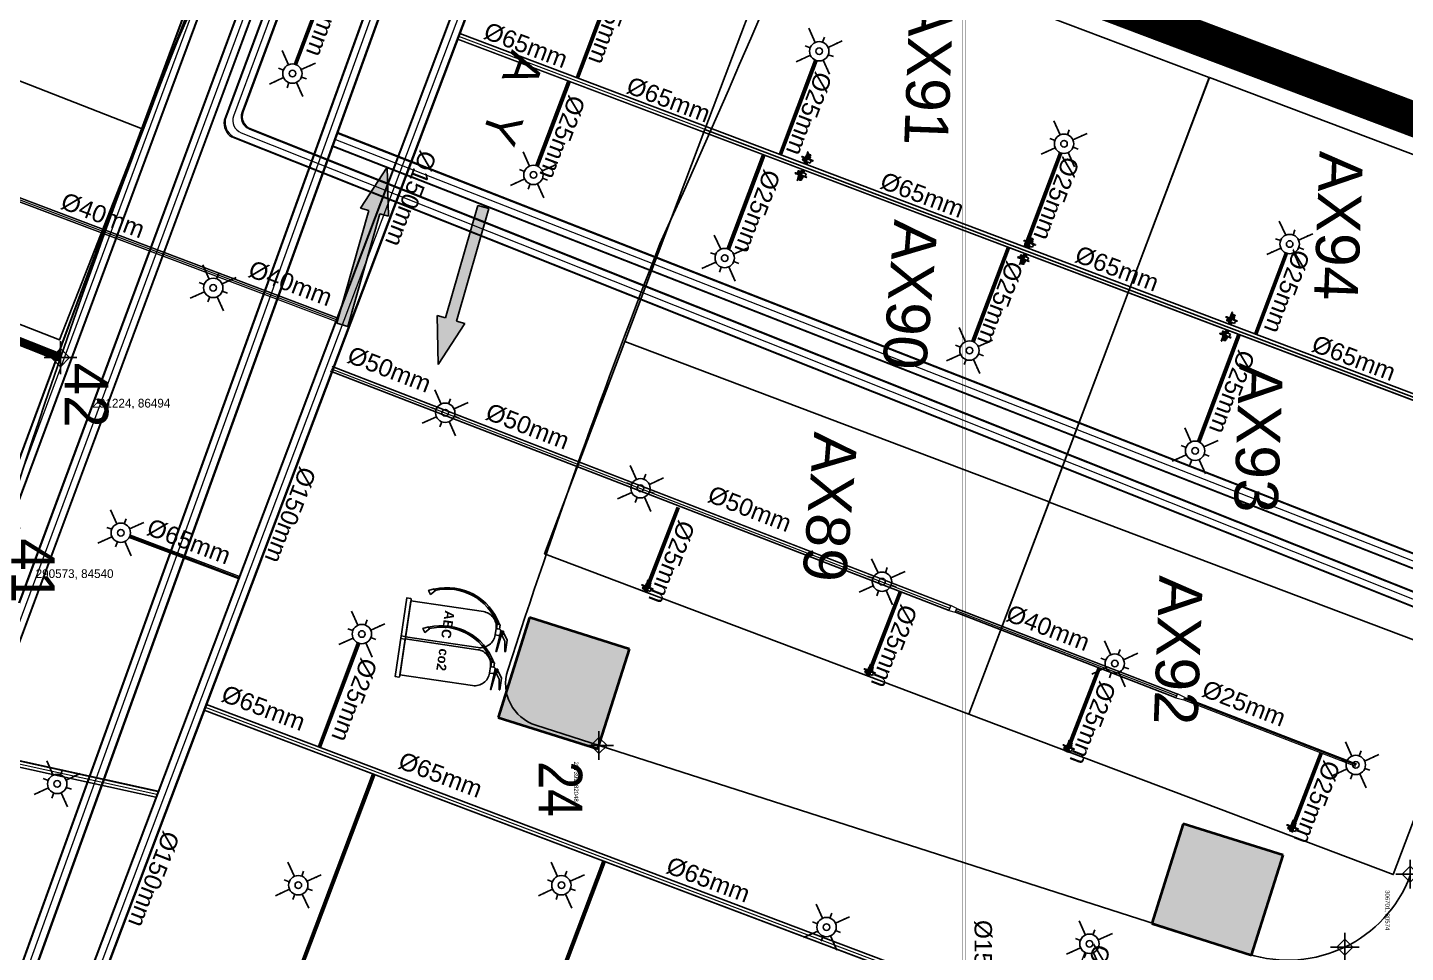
# Model space of a CAD drawing. Header units: inches. Extents: x 257070 to 799932, y -17980 to 269260.
# Drawn here: x 290847 to 306645, y 79677 to 90277 of the extents above; entities that cross this region are included whole.
import ezdxf

# ---------------------------------------------------------------- set-up
doc = ezdxf.new("R2010")
doc.units = ezdxf.units.IN
doc.header["$MEASUREMENT"] = 0
doc.linetypes.add('Basement 1floor plan$0$CENTERX2', pattern=[4, 2.5, -0.5, 0.5, -0.5])
doc.layers.add('0-AES-F-HYDRANT PIPE', color=7, linetype='Continuous', lineweight=15, true_color=0xf57247)
for name, color, linetype in [('0-AES-F-SPRINKLER', 10, 'Continuous'), ('0-aes-water curtan pipe', 200, 'Continuous'), ('0-F-AES-FIRE EXTINGUISHER', 1, 'Continuous'), ('2 wheeler barrier', 170, 'Continuous'), ('basement1_AP$0$A-_ROAD----_E-_-', 2, 'Continuous'), ('DSP_MISCELANEOUS', 252, 'Continuous'), ('DSP_PARKING', 8, 'Continuous'), ('DSP_SLAB CO-ORDINATES', 160, 'Continuous'), ('DSP_TEXT', 6, 'Continuous'), ('DSP_TREE CO-ORDINATES', 206, 'Continuous'), ('RETAIL', 40, 'Continuous')]:
    doc.layers.add(name, color=color, linetype=linetype)
for name, color, linetype, lineweight in [('0-AES-F-SPRINKLER PIPE', 10, 'Continuous', 15), ('E--CONCRETE-4', 4, 'Continuous', 40), ('E--CONCRETE-SHADE', 253, 'Continuous', 20), ('M--TILING-2', 252, 'Continuous', 18), ('TEXT', 7, 'Continuous', 0)]:
    doc.layers.add(name, color=color, linetype=linetype, lineweight=lineweight)
doc.styles.add('CG', font='GOTHICB.TTF')
doc.styles.get("Standard").update_dxf_attribs({"font": 'arial.ttf'})
doc.styles.add('TEXT style 175', font='GOTHIC.TTF')
doc.styles.add('TEXT style 200', font='ARIALN.TTF')
doc.dimstyles.new('ISO-25', dxfattribs={"dimtxt": 2.5, "dimasz": 2.5, "dimexe": 1.25, "dimexo": 0.625, "dimtad": 1, "dimtxsty": 'Standard', "dimcen": 2.5, "dimadec": 0, "dimazin": 0, "dimtfac": 1, "dimtmove": 0, "dimatfit": 3, "dimfxl": 1, "dimarcsym": 0})

# ---------------------------------------------------------------- blocks, each defined once
blk = doc.blocks.new('car park sahara')
at = {"layer": 'RETAIL', "color": 8}
blk.add_lwpolyline([(-92316, 1173794), (-89740, 1173441), (-89035, 1178593), (-91611, 1178946)], close=True, dxfattribs=at)
blk = doc.blocks.new('axa parking')
at = {"layer": 'RETAIL', "color": 8}
blk.add_lwpolyline([(-98837, 1157627), (-96237, 1157627), (-96237, 1162827), (-98837, 1162827)], close=True, dxfattribs=at)
blk = doc.blocks.new('*U157')
at = {"layer": 'DSP_SLAB CO-ORDINATES', "color": 206}
for p, q in [((0, -188), (0, 188)), ((-188, 0), (188, 0))]:
    blk.add_line(p, q, dxfattribs=at)
at = {"layer": 'DSP_SLAB CO-ORDINATES', "color": 206, "ltscale": 3.5}
blk.add_lwpolyline([(-105, 0), (0, 106), (105, 0), (0, -105), (-105, 0)], dxfattribs=at)
at = {"layer": 'DEFPOINTS', "style": 'TEXT style 175'}
blk.add_attdef('CORDINATE', (367, -572), '', height=100, dxfattribs=at)
at = {"layer": 'DSP_SLAB CO-ORDINATES', "color": 214, "style": 'TEXT style 175'}
blk.add_attdef('NO.', (86, -118), '', height=500, rotation=270, dxfattribs=at)
blk = doc.blocks.new('*U35')
at = {"layer": 'DSP_SLAB CO-ORDINATES', "color": 206}
for p, q in [((0, -188), (0, 188)), ((-188, 0), (188, 0))]:
    blk.add_line(p, q, dxfattribs=at)
at = {"layer": 'DSP_SLAB CO-ORDINATES', "color": 206, "ltscale": 3.5}
blk.add_lwpolyline([(-105, 0), (0, 106), (105, 0), (0, -105), (-105, 0)], dxfattribs=at)
at = {"layer": 'DEFPOINTS', "style": 'TEXT style 175'}
blk.add_attdef('CORDINATE', (367, -572), '', height=100, dxfattribs=at)
at = {"layer": 'DSP_SLAB CO-ORDINATES', "color": 214, "style": 'TEXT style 175'}
blk.add_attdef('NO.', (48, -58), '', height=500, rotation=270, dxfattribs=at)
blk = doc.blocks.new('basement1_AP$0$AR-DIR-A')
h = blk.add_hatch()
h.set_pattern_fill('ANSI31', color=8)
h.paths.add_polyline_path([(158, -458), (26, -458), (26, -1800), (-74, -1800), (92, -2335), (258, -1800), (158, -1800)])
at = {"layer": 'DSP_MISCELANEOUS', "color": 8}
for p, q in [((158, -458), (26, -458)), ((26, -458), (26, -1800)), ((158, -458), (158, -1800)), ((26, -1800), (-74, -1800)), ((-74, -1800), (92, -2335)), ((258, -1800), (92, -2335)), ((158, -1800), (258, -1800))]:
    blk.add_line(p, q, dxfattribs=at)
blk = doc.blocks.new('*U501')
at = {"layer": 'DSP_TREE CO-ORDINATES', "color": 162}
for p, q in [((0, -329), (0, 329)), ((-329, 0), (329, 0))]:
    blk.add_line(p, q, dxfattribs=at)
at = {"layer": 'DSP_TREE CO-ORDINATES', "color": 162, "ltscale": 3.5}
blk.add_lwpolyline([(-185, 0), (0, 185), (185, 0), (0, -184), (-185, 0)], dxfattribs=at)
at = {"layer": 'DEFPOINTS', "style": 'TEXT style 175'}
blk.add_attdef('CORDINATE', (367, -572), '', height=100, dxfattribs=at)
at = {"layer": 'DSP_TREE CO-ORDINATES', "color": 164, "style": 'TEXT style 200'}
blk.add_attdef('NO.', (310, 407), '', height=1000, dxfattribs=at)
blk = doc.blocks.new('*U487')
at = {"layer": 'DSP_TREE CO-ORDINATES', "color": 162}
for p, q in [((0, -329), (0, 329)), ((-329, 0), (329, 0))]:
    blk.add_line(p, q, dxfattribs=at)
at = {"layer": 'DSP_TREE CO-ORDINATES', "color": 162, "ltscale": 3.5}
blk.add_lwpolyline([(-185, 0), (0, 185), (185, 0), (0, -184), (-185, 0)], dxfattribs=at)
at = {"layer": 'DEFPOINTS', "style": 'TEXT style 175'}
blk.add_attdef('CORDINATE', (367, -572), '', height=100, dxfattribs=at)
at = {"layer": 'DSP_TREE CO-ORDINATES', "color": 164, "style": 'TEXT style 200'}
blk.add_attdef('NO.', (361, -1385), '', height=1000, dxfattribs=at)
blk = doc.blocks.new('*U488')
at = {"layer": 'DSP_TREE CO-ORDINATES', "color": 162}
for p, q in [((0, -329), (0, 329)), ((-329, 0), (329, 0))]:
    blk.add_line(p, q, dxfattribs=at)
at = {"layer": 'DSP_TREE CO-ORDINATES', "color": 162, "ltscale": 3.5}
blk.add_lwpolyline([(-185, 0), (0, 185), (185, 0), (0, -184), (-185, 0)], dxfattribs=at)
at = {"layer": 'DEFPOINTS', "style": 'TEXT style 175'}
blk.add_attdef('CORDINATE', (367, -572), '', height=100, dxfattribs=at)
at = {"layer": 'DSP_TREE CO-ORDINATES', "color": 164, "style": 'TEXT style 200'}
blk.add_attdef('NO.', (361, -1385), '', height=1000, dxfattribs=at)
blk = doc.blocks.new('A$C3CA070F1')
at = {"layer": '0-AES-F-SPRINKLER'}
h = blk.add_hatch(dxfattribs=at)
h.set_pattern_fill('ANSI31', color=3, scale=0.196883, angle=-34.2335, style=0)
h.set_pattern_definition([(100.766483, (49937.1607, 174049.7081), (1.474466316, 0.280375668), [])])
edge = h.paths.add_edge_path()
edge.add_line((-1, 85), (-1, 84))
edge.add_line((-1, 84), (-6, 84))
edge.add_ellipse((-7, 82), major_axis=(-1.42, -0.27), ratio=1, start_angle=257, end_angle=315)
edge.add_line((-8, 83), (-15, 72))
edge.add_ellipse((-12, 70), major_axis=(-4.25, -0.81), ratio=1, start_angle=-45, end_angle=45)
edge.add_line((-14, 66), (14, 47))
edge.add_line((14, 47), (13, 46))
edge.add_line((13, 46), (-15, 65))
edge.add_ellipse((-12, 70), major_axis=(-5.52, -1.05), ratio=1, start_angle=-45, end_angle=45, ccw=False)
edge.add_line((-16, 73), (-9, 84))
edge.add_ellipse((-7, 82), major_axis=(-2.69, -0.51), ratio=1, start_angle=257, end_angle=315, ccw=False)
edge.add_line((-6, 85), (-1, 85))
h = blk.add_hatch(dxfattribs=at)
h.set_pattern_fill('ANSI31', color=3, scale=0.196883, angle=-124.2335, style=0)
h.set_pattern_definition([(190.766483, (49937.1607, 174049.7081), (-0.280375668, 1.474466316), [])])
edge = h.paths.add_edge_path()
edge.add_line((-1, 54), (7, 48))
edge.add_line((7, 48), (8, 49))
edge.add_line((8, 49), (0, 55))
edge.add_ellipse((-2, 52), major_axis=(-0.69, 3.63), ratio=1, start_angle=315, end_angle=405)
edge.add_line((-6, 54), (-14, 41))
edge.add_ellipse((-11, 39), major_axis=(-0.69, 3.63), ratio=1, start_angle=45, end_angle=135)
edge.add_line((-13, 36), (-9, 33))
edge.add_ellipse((-10, 32), major_axis=(-0.27, 1.42), ratio=1, start_angle=225, end_angle=315, ccw=False)
edge.add_line((-9, 31), (-10, 30))
edge.add_line((-10, 30), (-8, 29))
edge.add_line((-8, 29), (-7, 30))
edge.add_ellipse((-10, 32), major_axis=(-3.3, -0.63), ratio=1, start_angle=135, end_angle=225)
edge.add_line((-8, 35), (-12, 38))
edge.add_ellipse((-11, 39), major_axis=(-1.75, -0.33), ratio=1, start_angle=-45, end_angle=45, ccw=False)
edge.add_line((-13, 40), (-4, 53))
edge.add_ellipse((-2, 52), major_axis=(-1.75, -0.33), ratio=1, start_angle=225, end_angle=315, ccw=False)
at = {"layer": '0-AES-F-SPRINKLER', "color": 3}
for p, q in [((-98, 39), (-97, 43)), ((-98, 38), (-98, 39)), ((-98, 39), (-98, 39)), ((-98, 39), (-98, 39)), ((-98, 37), (-98, 38)), ((-98, 38), (-98, 38)), ((-98, 38), (-98, 38)), ((-98, 38), (-98, 38)), ((-98, 38), (-98, 38)), ((-98, 38), (-98, 38)), ((-98, 38), (-98, 38)), ((-98, 38), (-98, 38)), ((-98, 38), (-98, 38)), ((-98, 38), (-98, 38)), ((-96, 37), (-98, 37)), ((-98, 37), (-98, 37)), ((-98, 37), (-98, 37)), ((-98, 37), (-98, 37)), ((-98, 37), (-98, 37)), ((-98, 37), (-98, 37)), ((-98, 37), (-98, 37)), ((-98, 37), (-98, 37)), ((-98, 37), (-98, 37)), ((-98, 37), (-98, 37)), ((-98, 37), (-98, 37)), ((-98, 37), (-98, 37)), ((-98, 37), (-98, 37)), ((-98, 37), (-98, 37)), ((-98, 37), (-98, 37)), ((-98, 37), (-98, 37)), ((-98, 37), (-98, 37)), ((-97, 37), (-98, 37)), ((-98, 37), (-98, 37)), ((-98, 37), (-98, 37)), ((-98, 37), (-98, 37)), ((-98, 37), (-98, 37)), ((-98, 37), (-98, 37)), ((-98, 37), (-98, 37)), ((-98, 37), (-98, 37)), ((-98, 37), (-98, 37)), ((-98, 37), (-98, 37)), ((-98, 37), (-98, 37)), ((-98, 37), (-98, 37)), ((-98, 37), (-98, 37)), ((-98, 37), (-98, 37)), ((-97, 45), (-79, 71)), ((-96, 40), (-97, 40)), ((-97, 40), (-97, 40)), ((-97, 40), (-97, 40)), ((-97, 40), (-97, 39)), ((-97, 39), (-97, 39)), ((-97, 39), (-97, 39)), ((-97, 39), (-97, 39)), ((-97, 39), (-97, 39)), ((-97, 39), (-97, 39)), ((-97, 39), (-97, 39)), ((-97, 39), (-97, 39)), ((-97, 39), (-97, 38)), ((-97, 38), (-97, 38)), ((-97, 38), (-97, 38)), ((-97, 38), (-97, 38)), ((-97, 38), (-97, 38)), ((-97, 38), (-97, 38)), ((-97, 38), (-97, 38)), ((-97, 38), (-97, 38)), ((-97, 38), (-97, 38)), ((-97, 38), (-97, 38)), ((-97, 38), (-97, 38)), ((-97, 38), (-97, 37)), ((-97, 37), (-97, 37)), ((-97, 37), (-97, 37)), ((-97, 37), (-97, 37)), ((-95, 46), (-96, 42)), ((-96, 42), (-96, 42)), ((-96, 42), (-96, 41)), ((-96, 41), (-96, 41)), ((-96, 41), (-96, 41)), ((-96, 41), (-96, 41)), ((-96, 41), (-96, 41)), ((-96, 41), (-96, 41)), ((-96, 41), (-96, 41)), ((-96, 41), (-96, 41)), ((-96, 41), (-96, 41)), ((-96, 41), (-96, 40)), ((-96, 40), (-96, 40)), ((-96, 40), (-96, 40)), ((-96, 40), (-96, 40)), ((-96, 40), (-96, 40)), ((-95, 37), (-96, 37)), ((-96, 37), (-96, 37)), ((-96, 37), (-96, 37)), ((-96, 37), (-96, 37)), ((-96, 37), (-96, 37)), ((-94, 38), (-95, 38)), ((-95, 38), (-95, 38)), ((-95, 38), (-95, 38)), ((-95, 38), (-95, 38)), ((-95, 38), (-95, 38)), ((-95, 38), (-95, 38)), ((-95, 38), (-95, 38)), ((-95, 38), (-95, 38)), ((-95, 38), (-95, 38)), ((-95, 38), (-95, 37)), ((-95, 37), (-95, 37)), ((-95, 37), (-95, 37)), ((-95, 37), (-95, 37)), ((-95, 37), (-95, 37)), ((-95, 37), (-95, 37)), ((-95, 37), (-95, 37)), ((-95, 37), (-95, 37)), ((-95, 37), (-95, 37)), ((-95, 37), (-95, 37)), ((-95, 37), (-95, 37)), ((-95, 37), (-95, 37)), ((-95, 37), (-95, 37)), ((-95, 37), (-95, 37)), ((-95, 37), (-95, 37)), ((-95, 37), (-95, 37)), ((-95, 37), (-95, 37)), ((-94, 88), (-93, 90)), ((-72, 73), (-94, 88)), ((-94, 43), (-94, 48)), ((-93, 43), (-94, 43)), ((-94, 43), (-94, 43)), ((-94, 43), (-94, 43)), ((-94, 43), (-94, 43)), ((-94, 43), (-94, 43)), ((-94, 43), (-94, 41)), ((-94, 43), (-94, 43)), ((-94, 43), (-94, 43)), ((-94, 43), (-94, 43)), ((-94, 43), (-94, 43)), ((-94, 43), (-94, 43)), ((-94, 43), (-94, 43)), ((-94, 43), (-94, 43)), ((-94, 43), (-94, 43)), ((-94, 43), (-94, 43)), ((-94, 43), (-94, 43)), ((-94, 43), (-94, 43)), ((-94, 41), (-94, 41)), ((-94, 41), (-94, 41)), ((-94, 41), (-94, 41)), ((-94, 41), (-94, 41)), ((-94, 41), (-94, 41)), ((-94, 41), (-94, 41)), ((-94, 41), (-94, 41)), ((-94, 41), (-94, 40)), ((-94, 40), (-94, 40)), ((-94, 40), (-94, 40)), ((-94, 40), (-94, 40)), ((-94, 40), (-94, 40)), ((-94, 40), (-94, 40)), ((-94, 40), (-94, 40)), ((-94, 40), (-94, 40)), ((-94, 40), (-94, 39)), ((-94, 39), (-94, 39)), ((-94, 39), (-94, 39)), ((-94, 39), (-94, 39)), ((-94, 39), (-94, 39)), ((-94, 39), (-94, 39)), ((-94, 39), (-94, 39)), ((-94, 39), (-94, 39)), ((-94, 39), (-94, 38)), ((-93, 90), (-59, 67)), ((-93, 47), (-93, 49)), ((-91, 47), (-93, 43)), ((-93, 46), (-93, 47)), ((-92, 46), (-93, 46)), ((-93, 46), (-93, 46)), ((-93, 46), (-93, 46)), ((-93, 46), (-93, 46)), ((-93, 46), (-93, 46)), ((-93, 46), (-93, 46)), ((-93, 46), (-93, 46)), ((-93, 46), (-93, 46)), ((-93, 46), (-93, 46)), ((-93, 46), (-93, 46)), ((-93, 46), (-93, 46)), ((-93, 46), (-93, 46)), ((-93, 46), (-93, 46)), ((-93, 46), (-93, 46)), ((-93, 46), (-93, 46)), ((-93, 46), (-93, 46)), ((-93, 46), (-93, 46)), ((-93, 46), (-93, 46)), ((-93, 46), (-93, 46)), ((-93, 46), (-93, 46)), ((-91, 42), (-93, 43)), ((-93, 43), (-93, 43)), ((-93, 43), (-93, 43)), ((-93, 43), (-93, 43)), ((-93, 43), (-93, 43)), ((-93, 43), (-93, 43)), ((-93, 43), (-93, 43)), ((-93, 43), (-93, 43)), ((-93, 43), (-93, 43)), ((-93, 43), (-93, 43)), ((-93, 43), (-93, 43)), ((-93, 43), (-93, 43)), ((-93, 43), (-93, 43)), ((-93, 43), (-93, 43)), ((-93, 43), (-93, 43)), ((-93, 43), (-93, 43)), ((-93, 43), (-93, 43)), ((-93, 43), (-93, 43)), ((-93, 43), (-93, 43)), ((-93, 43), (-93, 43)), ((-93, 43), (-93, 43)), ((-93, 43), (-93, 43)), ((-93, 43), (-93, 43)), ((-85, 66), (-92, 55)), ((-90, 50), (-92, 46)), ((-92, 46), (-92, 46)), ((-92, 46), (-92, 46)), ((-92, 46), (-92, 46)), ((-92, 46), (-92, 46)), ((-92, 46), (-92, 46)), ((-90, 47), (-91, 47)), ((-90, 43), (-91, 42)), ((-91, 42), (-91, 42)), ((-91, 42), (-91, 42)), ((-91, 42), (-91, 42)), ((-91, 42), (-91, 42)), ((-91, 42), (-91, 42)), ((-91, 42), (-91, 42)), ((-91, 42), (-91, 42)), ((-91, 42), (-91, 42)), ((-91, 42), (-91, 42)), ((-91, 42), (-91, 42)), ((-91, 42), (-91, 42)), ((-91, 42), (-91, 42)), ((-91, 42), (-91, 42)), ((-91, 42), (-91, 42)), ((-91, 42), (-91, 42)), ((-88, 57), (-90, 49)), ((-89, 54), (-90, 51)), ((-90, 50), (-90, 50)), ((-88, 47), (-90, 43)), ((-90, 47), (-88, 47)), ((-90, 43), (-90, 43)), ((-90, 43), (-90, 43)), ((-90, 43), (-90, 43)), ((-89, 55), (-89, 55)), ((-88, 46), (-88, 47)), ((-87, 59), (-87, 59)), ((-87, 59), (-87, 59)), ((-86, 57), (-87, 49)), ((-87, 49), (-83, 28)), ((-85, 58), (-85, 58)), ((-77, 43), (-85, 49)), ((-83, 28), (-60, 9)), ((-77, 70), (-82, 63)), ((-80, 66), (-82, 67)), ((-45, 31), (-81, -23)), ((-78, 63), (-80, 65)), ((-79, 71), (-77, 70)), ((-71, 26), (-79, 31)), ((-57, 13), (-79, 28)), ((-70, 64), (-78, 63)), ((-78, -29), (-40, 27)), ((-69, 55), (-75, 59)), ((-66, 54), (-74, 42)), ((-74, 42), (-71, 26)), ((-73, 44), (-71, 43)), ((-69, 47), (-72, 43)), ((-71, 43), (-70, 43)), ((-71, 26), (-55, 15)), ((-70, 43), (-66, 49)), ((-66, 50), (-68, 52)), ((-61, 65), (-67, 69)), ((-62, 66), (-67, 65)), ((-50, 57), (-66, 54)), ((-66, 49), (-66, 50)), ((-47, 28), (-63, 40)), ((-59, 67), (-61, 65)), ((-57, 67), (-60, 66)), ((-60, 44), (-42, 32)), ((-50, 57), (-58, 62)), ((-19, 46), (-57, 67)), ((-17, 37), (-55, 63)), ((-29, 42), (-50, 57)), ((-13, 9), (-45, 31)), ((-36, 42), (-44, 30)), ((-43, 33), (-35, 46)), ((-39, -30), (-13, 9)), ((-37, 25), (-28, 38)), ((-35, 41), (-36, 42)), ((-32, 32), (-35, 39)), ((-30, 52), (-16, 73)), ((-29, 20), (-17, 37)), ((-28, 38), (-26, 40)), ((-21, 32), (-28, 37)), ((-23, 16), (-12, 33)), ((-1, 26), (-23, -9)), ((-22, 15), (-12, 31)), ((-9, 32), (-21, 14)), ((2, 24), (-20, -11)), ((-20, -8), (-1, 22)), ((-17, 37), (-19, 46)), ((-19, 13), (-10, 29)), ((-7, 30), (-18, 12)), ((-17, 37), (-17, 37)), ((4, 22), (-17, -13)), ((-17, -10), (1, 20)), ((-16, 73), (-9, 84)), ((-16, 11), (-7, 27)), ((-8, 83), (-15, 72)), ((13, 46), (-15, 65)), ((-4, 28), (-15, 10)), ((-1, 84), (-14, 66)), ((-14, 66), (14, 47)), ((-6, 54), (-14, 41)), ((-12, 33), (-14, 33)), ((-14, -15), (7, 20)), ((-14, -12), (4, 18)), ((-13, 40), (-4, 53)), ((-13, 36), (-9, 33)), ((-13, 9), (-4, 24)), ((-2, 34), (-12, 41)), ((-8, 35), (-12, 38)), ((-12, 31), (-12, 33)), ((-9, 32), (-12, 31)), ((7, 16), (-11, -13)), ((-10, 29), (-9, 32)), ((-9, 31), (-10, 30)), ((-7, 30), (-10, 29)), ((-10, 30), (-8, 29)), ((9, 17), (-10, -14)), ((-9, -13), (9, 13)), ((-8, 29), (-7, 30)), ((8, 49), (-7, 27)), ((-7, 27), (-7, 30)), ((-4, 28), (-7, 27)), ((-6, 85), (-1, 85)), ((-1, 84), (-6, 84)), ((5, 44), (-5, 51)), ((-4, 24), (-4, 28)), ((-1, 26), (-4, 24)), ((-1, 85), (-1, 84)), ((-1, 54), (7, 48)), ((13, 46), (-1, 25)), ((-1, 22), (-1, 26)), ((2, 24), (-1, 22)), ((8, 49), (0, 55)), ((1, 20), (2, 24)), ((4, 22), (1, 20)), ((4, 18), (4, 22)), ((7, 20), (4, 18)), ((7, 48), (8, 49)), ((7, 16), (7, 20)), ((9, 17), (7, 16)), ((9, 15), (9, 17)), ((14, 47), (13, 46)), ((-82, -25), (-80, -30)), ((-80, -30), (-78, -29)), ((-66, -11), (-39, -30)), ((-23, -7), (-23, -9)), ((-23, -9), (-20, -8)), ((-20, -8), (-20, -11)), ((-20, -11), (-17, -10)), ((-17, -10), (-17, -13)), ((-17, -13), (-14, -12)), ((-14, -12), (-14, -15)), ((-14, -15), (-11, -13)), ((-11, -13), (-11, -14)), ((-11, -14), (-11, -14))]:
    blk.add_line(p, q, dxfattribs=at)
for centre, major_axis, start_param, end_param in [((-95, 43), (-0.41, 2.13), 0.784914, 1.034983), ((-95, 43), (-2.74, -0.52), -0.560204, -0.324923), ((-93, 46), (-0.51, 2.68), 0.787914, 1.247507), ((-93, 48), (-1.75, -0.33), -0.775969, -0.160442), ((-91, 54), (-0.29, 1.52), 0.785398, 2.356194), ((-92, 49), (-0.33, 1.74), 0.791774, 1.412986), ((-89, 55), (-0.103, 0.54), 0.916881, 1.969618), ((-93, 51), (-3.09, -0.59), 2.526084, 2.789089), ((-95, 50), (-5.72, -1.09), 2.374727, 2.798549), ((-91, 55), (-0.33, 1.74), 4.197625, 4.773282), ((-84, 57), (-3.79, -0.72), -0.784768, -0.363877), ((-93, 50), (-5.72, -1.09), 2.377207, 2.798549), ((-80, 54), (-1.57, 8.26), 0.010205, 0.785398), ((-84, 56), (-0.35, 1.85), 0.785501, 1.132999), ((-83, 65), (-1.52, -0.29), 3.926991, 5.497787), ((-80, 54), (-5.9, -1.12), 4.155645, 5.497787), ((-80, 54), (-8.26, -1.57), 4.155621, 4.722594), ((-75, 68), (-8.26, -1.57), 1.014052, 3.151797), ((-75, 63), (-2.79, -0.53), -0.113999, 0.093951), ((-75, 68), (-1.12, 5.9), 2.584882, 5.497787), ((-75, 46), (-0.53, 2.79), 2.356194, 3.926991), ((-75, 68), (-1.57, 8.26), 4.722594, 5.497787), ((-70, 53), (-2.79, -0.53), 2.356194, 3.926991), ((-65, 44), (-3.72, -0.71), -0.403281, 1.321745), ((-65, 44), (-0.71, 3.72), 4.96144, 6.686466), ((-65, 37), (-0.56, 2.96), 5.497794, 6.034125), ((-59, 47), (-2.96, -0.56), 0.24906, 0.785391), ((-60, 60), (-2.83, -0.54), 3.926991, 4.712389), ((-33, 40), (-0.45, 2.36), 0.803442, 1.867502), ((-30, 39), (-2.79, -0.53), 2.356194, 3.926991), ((-24, 39), (-0.53, 2.79), 5.497787, 7.068583), ((-12, 70), (-5.52, -1.05), -0.785398, 0.785398), ((-15, 35), (-0.54, 2.83), 0.785398, 3.403392), ((-12, 70), (-4.25, -0.81), -0.785398, 0.785398), ((-11, 39), (-0.69, 3.63), 0.785398, 2.356194), ((-11, 39), (-1.75, -0.33), -0.785398, 0.785398), ((-7, 82), (-2.69, -0.51), 4.485496, 5.497787), ((-10, 32), (-0.27, 1.42), 3.926991, 5.497787), ((-7, 82), (-1.42, -0.27), 4.485496, 5.497787), ((-10, 32), (-3.3, -0.63), 2.356194, 3.926991), ((-2, 52), (-0.69, 3.63), 5.497787, 7.068583), ((-2, 52), (-1.75, -0.33), 3.926991, 5.497787), ((6, 14), (-0.54, 2.83), 3.926991, 4.712389), ((-79, -24), (-0.51, 2.69), 0.785398, 1.797689), ((-11, -11), (-2.83, -0.54), 1.570796, 2.356194)]:
    blk.add_ellipse(centre, major_axis=major_axis, ratio=1, start_param=start_param, end_param=end_param, dxfattribs=at)
at = {"layer": '0-AES-F-SPRINKLER', "color": 3, "extrusion": (0, 0, -1)}
for centre, major_axis, start_param, end_param in [((-86, 47), (-0.53, 2.79), -0.113999, 0.785398), ((-77, 34), (-0.54, 2.83), 3.926991, 4.712389)]:
    blk.add_ellipse(centre, major_axis=major_axis, ratio=1, start_param=start_param, end_param=end_param, dxfattribs=at)
blk = doc.blocks.new('A$C38B57D14')
at = {"color": 1}
for points in [[(311, 851), (370, 851), (370, 882, 0.414214), (356, 896), (325, 896, 0.414214), (311, 882)], [(311, 851), (370, 851, -0.414214), (507, 714), (507, 42), (174, 42), (174, 714, -0.414214)], [(161, 42), (521, 42, -0.414214), (529, 34), (529, 0), (153, 0), (153, 34, -0.414214)]]:
    blk.add_lwpolyline(points, format="xyb", close=True, dxfattribs=at)
for points in [[(331, 896), (325, 904), (325, 916), (402, 968), (508, 968), (508, 962), (412, 947), (356, 908), (345, 896), (331, 896)], [(356, 908), (519, 886), (518, 881), (345, 896)]]:
    blk.add_lwpolyline(points, dxfattribs=at)
for points in [[(325, 896), (356, 896), (356, 921), (325, 921)], [(311, 882), (270, 882), (270, 856), (311, 856)], [(35, 235), (51, 247), (89, 211), (55, 187)]]:
    blk.add_lwpolyline(points, close=True, dxfattribs=at)
blk.add_lwpolyline([(270, 858, 0.380099), (48, 245), (37, 237, -0.385151), (270, 877)], format="xyb", dxfattribs=at)
blk.add_circle((341, 908), 7.79, dxfattribs=at)
at = {"color": 7, "style": 'CG'}
blk.add_text('ABC', height=88.5, dxfattribs=at).set_placement((211, 364))
blk = doc.blocks.new('A$C1C2B0A82')
at = {"color": 1}
for points in [[(389, 1064), (463, 1064), (463, 1103, 0.414214), (446, 1120), (407, 1120, 0.414214), (389, 1103)], [(389, 1064), (463, 1064, -0.414214), (634, 893), (634, 52), (218, 52), (218, 893, -0.414214)], [(201, 52), (651, 52, -0.414214), (661, 42), (661, 0), (191, 0), (191, 42, -0.414214)]]:
    blk.add_lwpolyline(points, format="xyb", close=True, dxfattribs=at)
for points in [[(414, 1120), (407, 1130), (407, 1145), (503, 1209), (635, 1209), (636, 1202), (516, 1184), (446, 1135), (431, 1120), (414, 1120)], [(446, 1135), (649, 1108), (648, 1102), (431, 1120)]]:
    blk.add_lwpolyline(points, dxfattribs=at)
for points in [[(407, 1120), (446, 1120), (446, 1151), (407, 1151)], [(389, 1103), (338, 1103), (338, 1070), (389, 1070)], [(44, 294), (64, 308), (111, 264), (69, 234)]]:
    blk.add_lwpolyline(points, close=True, dxfattribs=at)
blk.add_lwpolyline([(338, 1073, 0.380099), (61, 306), (47, 296, -0.385151), (338, 1096)], format="xyb", dxfattribs=at)
blk.add_circle((426, 1135), 9.74, dxfattribs=at)
at = {"color": 7, "style": 'CG'}
blk.add_text('co2', height=110.6, dxfattribs=at).set_placement((264, 455))
blk = doc.blocks.new('*U761')
at = {"layer": '0-AES-F-SPRINKLER PIPE', "color": 200, "lineweight": 30, "const_width": 2.67}
for points in [[(-1770300, 105094), (-1770300, -19030)], [(-1770220, 105094), (-1770220, -19030)]]:
    blk.add_lwpolyline(points, dxfattribs=at)
at = {"layer": '0-AES-F-SPRINKLER PIPE', "color": 252, "lineweight": 30, "const_width": 2.67}
blk.add_lwpolyline([(-1770260, 105094), (-1770260, -19030)], dxfattribs=at)
blk = doc.blocks.new('*U603')
at = {"layer": '0-AES-F-SPRINKLER'}
for p, q in [((171672, 56809), (171672, 56871)), ((171562, 56699), (171500, 56699)), ((171672, 56588), (171672, 56526)), ((171783, 56699), (171845, 56699))]:
    blk.add_line(p, q, dxfattribs=at)
for radius in [111, 37.8]:
    blk.add_circle((171672, 56699), radius, dxfattribs=at)
at = {"layer": '0-AES-F-SPRINKLER PIPE'}
for points, override in [([(171468, 56903), (171594, 56777)], {"dimasz": 70, "dimtad": 0, "dimfxl": 13, "dimarcsym": 1}), ([(171877, 56903), (171751, 56777)], {"dimasz": 70, "dimtad": 0, "dimfxl": 13, "dimarcsym": 1}), ([(171468, 56494), (171594, 56620)], {"dimasz": 70, "dimtad": 0, "dimfxl": 13, "dimarcsym": 1}), ([(171877, 56494), (171751, 56620)], {"dimasz": 70, "dimgap": 0.625, "dimtad": 0, "dimfxl": 13, "dimarcsym": 1})]:
    blk.add_leader(points, dimstyle='ISO-25', override=override, dxfattribs=at)

msp = doc.modelspace()

# ---------------------------------------------------------------- hatches: boundary and pattern name
at = {"layer": 'E--CONCRETE-SHADE', "ltscale": 3.5}
h = msp.add_hatch(color=8, dxfattribs=at)
h.dxf.hatch_style = 1
h.paths.add_polyline_path([(297747, 83152.8), (296602.5, 83513.5), (296241.8, 82369), (297386.4, 82008.3)])
h = msp.add_hatch(color=8, dxfattribs=at)
h.dxf.hatch_style = 1
h.paths.add_polyline_path([(305242.6, 80790.7), (304098.1, 81151.4), (303737.5, 80006.9), (304882, 79646.2)])

# ---------------------------------------------------------------- linework, layer by layer
at = {"layer": '0-AES-F-HYDRANT PIPE', "ltscale": 1000, "elevation": 0}
for points in [[(298555.3, 199244.9), (306286.9, 191516.7), (303665.6, 186665), (303011.8, 184654.3), (302354.2, 181788.6), (300911.8, 172160.2), (299809.1, 165298.3), (300846.6, 157326.1), (304586, 129961.1), (302207.6, 112262.3), (301265.2, 108100.9), (289058.1, 74315.1), (287799.1, 71124.9), (293802.5, 51995.4), (294242.1, 50433.9), (302061.8, 35081.1), (313355.9, 25400), (316468.5, 29112.6)], [(298560, 199254.3), (306299.3, 191518.5), (303674.8, 186661.1), (303021.5, 184651.6), (302364.1, 181786.7), (300921.7, 172158.6), (299819.3, 165298.1), (300856.5, 157327.4), (304596.1, 129961.1), (302217.5, 112260.5), (301274.8, 108098.1), (289067.5, 74311.6), (287809.7, 71124.6), (293812.1, 51998.3), (294251.5, 50437.6), (302069.9, 35087.4), (313354.7, 25414.2), (316460.8, 29119.1)], [(298513.6, 199173.1), (306187.8, 191502.2), (303591.5, 186696.8), (302934.4, 184675.7), (302275.3, 181803.5), (300832.5, 172172.5), (299728, 165299.5), (300767, 157315.5), (304505, 129961), (302128.5, 112276.5), (301188, 108123.5), (288983, 74343.5), (287714, 71128), (293725.5, 51972.5), (294167, 50404.5), (301997.5, 35030.5), (313365.2, 25286.2), (316530, 29061.1)], [(294384.1, 89070.6), (316707.2, 80347), (330231.7, 83879.5), (345455.4, 89336.5), (346139.8, 87248.9), (345573.3, 87005.5)], [(294387.5, 89080), (316707.8, 80357.5), (330228.8, 83889), (345461.7, 89349.3), (346152.1, 87243.3), (345577.2, 86996.3)], [(294329.5, 88919.6), (316697.3, 80178.5), (330279.2, 83726), (345354.3, 89129.7), (345941.5, 87338.4), (345509.9, 87153)], [(294332.9, 88929), (316697.9, 80189), (330276.3, 83735.5), (345360.6, 89142.5), (345953.8, 87332.8), (345513.9, 87143.8)], [(294358.5, 88999.8), (316702.6, 80268), (330254, 83807.5), (345408, 89239.5), (346046.8, 87290.8), (345543.6, 87074.7)]]:
    msp.add_lwpolyline(points, dxfattribs=at)
for points in [[(298474.8, 199091.3), (306082.6, 191486.8), (303512.8, 186730.5), (302852.1, 184698.5), (302191.5, 181819.4), (300748.2, 172185.6), (299641.8, 165300.8), (300682.5, 157304.2), (304419, 129960.9), (302044.5, 112291.6), (301106, 108147.5), (288903.2, 74373.6), (287630.1, 71147.7, 0.1716515), (287628.9, 71114.4), (293643.8, 51948.2), (294087.2, 50373.3), (301929.2, 34976.8), (313375.2, 25165.4), (316595.3, 29006.3)], [(298479.3, 199101), (306095, 191488.6), (303522, 186726.5), (302861.8, 184695.8), (302201.3, 181817.5), (300758.2, 172184), (299652, 165300.6), (300692.4, 157305.6), (304429.1, 129960.9), (302054.4, 112289.8), (301115.7, 108144.7), (288912.6, 74370.1), (287639.4, 71144, 0.1716515), (287638.5, 71117.4), (293653.4, 51951), (294096.6, 50377), (301937.2, 34983.1), (313374, 25179.6), (316587.7, 29012.7)]]:
    msp.add_lwpolyline(points, format="xyb", dxfattribs=at)
at = {"layer": '0-AES-F-SPRINKLER PIPE', "ltscale": 1000}
for p, q in [((294316.9, 86338.9, 0), (301411.4, 83596.3, 0)), ((294318.7, 86343.6, 0), (301413.2, 83600.9, 0)), ((294327.5, 86367, 0), (301422.3, 83624.2, 0)), ((294336.4, 86390.4, 0), (301431.3, 83647.6, 0)), ((294338.1, 86395, 0), (301433.1, 83652.2, 0)), ((301483.3, 83574.9, 0), (304014.2, 82596.5, 0)), ((301484.7, 83578.7, 0), (304015.6, 82600.2, 0)), ((301491.9, 83597.3, 0), (304022.8, 82618.9, 0)), ((301499.2, 83616, 0), (304030, 82637.6, 0)), ((301500.6, 83619.7, 0), (304031.5, 82641.3, 0)), ((304104.4, 82570.8, 0), (306071.9, 81810.1, 0)), ((304105.4, 82573.6, 0), (306072.6, 81813.1, 0)), ((304110, 82585.2, 0), (306076.4, 81825, 0)), ((304114.5, 82596.9, 0), (306081.6, 81836.4, 0)), ((304115.5, 82599.7, 0), (306083.1, 81839.1, 0))]:
    msp.add_line(p, q, dxfattribs=at)
at = {"layer": '0-AES-F-SPRINKLER PIPE', "ltscale": 1000, "elevation": 0}
for points in [[(289126.3, 192085.8), (288892.4, 189012.2), (299939.2, 183952.1), (296721.1, 166590), (300367.4, 141377.4), (302186.3, 130501.8), (300655.7, 116050.1), (295462.4, 98048.7), (289389.9, 81684.3), (287942.3, 76540.8), (287213.4, 74309), (286528.6, 71911.2), (293470.3, 49877.4), (301142.3, 34501.9), (313279.8, 24504.4)], [(289136.3, 192085), (288902.9, 189018.4), (299950.5, 183957.9), (296731.2, 166589.8), (300377.3, 141379), (302196.4, 130502.1), (300665.5, 116048.2), (295471.9, 98045.6), (289399.4, 81681.2), (287951.9, 76537.9), (287222.9, 74306.1), (286539, 71911.3), (293479.6, 49881.2), (301150.3, 34508.3), (313286.2, 24512.2)], [(289211, 192079.3), (288981.7, 189064.8), (300034.9, 184001.7), (296807.2, 166588.3), (300451.4, 141390.5), (302272.1, 130504.4), (300739.4, 116033.7), (295543.2, 98022.1), (289470.8, 81658), (288023.6, 76516.1), (287294.6, 74284.1), (286617.3, 71912.4), (293549.3, 49909.4), (301210.2, 34556), (313333.5, 24570.3)], [(289285.8, 192073.6), (289060.4, 189111.2), (300119.3, 184045.6), (296883.2, 166586.8), (300525.5, 141402.1), (302347.8, 130506.7), (300813.3, 116019.3), (295614.5, 97998.6), (289542.1, 81634.7), (288095.4, 76494.2), (287366.4, 74262.2), (286695.6, 71913.4), (293619.1, 49937.5), (301270.2, 34603.8), (313380.9, 24628.5)], [(289295.8, 192072.9), (289070.9, 189117.4), (300130.5, 184051.4), (296893.4, 166586.6), (300535.4, 141403.6), (302357.8, 130507), (300823.1, 116017.3), (295624, 97995.5), (289551.6, 81631.6), (288105, 76491.3), (287375.9, 74259.2), (286706.1, 71913.6), (293628.4, 49941.3), (301278.2, 34610.2), (313387.2, 24636.3)], [(300709.4, 184096.5), (297461.8, 166575.3), (301089.7, 141490.1), (302923.8, 130524), (301375.8, 115909.2), (296157.2, 97819.9), (290085.5, 81457.8), (288873.8, 77152.4)], [(300718.8, 184092.3), (297471.9, 166575.1), (301099.6, 141491.6), (302933.8, 130524.3), (301385.7, 115907.3), (296166.7, 97816.8), (290095, 81454.7), (288879.3, 77135)], [(300529.4, 184003), (297299.7, 166578.5), (300931.6, 141465.4), (302762.3, 130519.1), (301218.2, 115940.1), (296005.1, 97870), (289933.2, 81507.4), (288706.5, 77151)], [(300538.7, 183998.7), (297309.8, 166578.3), (300941.5, 141466.9), (302772.4, 130519.4), (301228, 115938.1), (296014.7, 97866.9), (289942.7, 81504.3), (288711.9, 77133.6)], [(300623.1, 184042.6), (297385.8, 166576.8), (301015.6, 141478.5), (302848.1, 130521.7), (301301.9, 115923.7), (296085.9, 97843.4), (290014.1, 81481), (288795.5, 77151.2)], [(297605.1, 90951.1), (297135.7, 89708.2)], [(297607.8, 90949.6), (297138.5, 89707.1)], [(297619.3, 90944.6), (297150.2, 89702.7)], [(297631.2, 90940.8), (297161.9, 89698.3)], [(297634.1, 90940.1), (297164.7, 89697.3)], [(310959.9, 84486.3), (295806.1, 90210.4)], [(310932.6, 84414.2), (295778.9, 90138.4)], [(310934.8, 84419.8), (295781, 90144)], [(310946.3, 84450.2), (295792.5, 90174.4)], [(310957.7, 84480.6), (295804, 90204.8)], [(299871.2, 89907.2), (299463.9, 88828.8)], [(299873.9, 89905.8), (299466.7, 88827.7)], [(299885.3, 89900.7), (299478.4, 88823.3)], [(299897.3, 89896.9), (299490, 88818.9)], [(299900.2, 89896.2), (299492.9, 88817.8)], [(297037.6, 89663), (296672.1, 88695.6)], [(297040.4, 89661.9), (296675.1, 88694.9)], [(297052.1, 89657.5), (296687, 88691.1)], [(297063.8, 89653.1), (296698.5, 88686)], [(297066.6, 89652), (296701.1, 88684.6)], [(299271.2, 88819.2), (298864.6, 87742.8)], [(299274, 88818.2), (298867.5, 87742.1)], [(299285.7, 88813.7), (298879.5, 87738.3)], [(299297.4, 88809.3), (298890.9, 87733.2)], [(299300.2, 88808.3), (298893.6, 87731.8)], [(302677.7, 88847.1), (302270.3, 87768.7)], [(302680.3, 88845.6), (302273.1, 87767.6)], [(302691.8, 88840.6), (302284.8, 87763.2)], [(302703.7, 88836.8), (302296.5, 87758.8)], [(302706.7, 88836.1), (302299.3, 87757.7)], [(289924.1, 88639.1), (294393.1, 86950.9)], [(289925.5, 88642.8), (294394.5, 86954.7)], [(289908.5, 88597.9), (294377.6, 86909.8)], [(289909.9, 88601.7), (294379, 86913.5)], [(289917, 88620.4), (294386, 86932.2)], [(302077.7, 87759.1), (301671, 86682.7)], [(302080.5, 87758.1), (301674, 86682)], [(302092.2, 87753.6), (301685.9, 86678.2)], [(302103.8, 87749.2), (301697.4, 86673.1)], [(302106.7, 87748.2), (301700, 86671.7)], [(305264.8, 87698.1), (304914.2, 86769.9)], [(305267.5, 87696.6), (304917, 86768.9)], [(305278.9, 87691.6), (304928.7, 86764.5)], [(305290.9, 87687.8), (304940.4, 86760)], [(305293.8, 87687.1), (304943.2, 86759)], [(304721.6, 86760.4), (304258.2, 85533.6)], [(304724.4, 86759.3), (304261.1, 85532.9)], [(304736.1, 86754.9), (304273.1, 85529.2)], [(304747.8, 86750.5), (304284.5, 85524.1)], [(304750.6, 86749.4), (304287.2, 85522.7)], [(297921.3, 83821.9), (298293.4, 84784.4)], [(297924.1, 83820.8), (298296.2, 84783.4)], [(297935.8, 83816.3), (298307.9, 84778.9)], [(297947.4, 83811.8), (298319.5, 84774.3)], [(297950.2, 83810.7), (298322.3, 84773.3)], [(292013.5, 84433.2), (293263.7, 83961)], [(292014.9, 84435.9), (293264.7, 83963.8)], [(292020, 84447.3), (293269.2, 83975.5)], [(292023.8, 84459.3), (293273.6, 83987.2)], [(292024.5, 84462.2), (293274.6, 83990)], [(300471.4, 82858.6), (300843.5, 83821.2)], [(300474.2, 82857.5), (300846.3, 83820.1)], [(300485.8, 82853), (300858, 83815.6)], [(300497.5, 82848.5), (300869.6, 83811.1)], [(300500.3, 82847.4), (300872.4, 83810)], [(294627, 83228.1), (294177.3, 82037.5)], [(294629.7, 83226.7), (294180.1, 82036.5)], [(294641.1, 83221.6), (294191.8, 82032.1)], [(294653.1, 83217.8), (294203.5, 82027.6)], [(294656, 83217.1), (294206.3, 82026.6)], [(285221.1, 83014.7), (292317.2, 81455.4)], [(285222.4, 83020.5), (292319.4, 81461.1)], [(285229.3, 83052.3), (292331, 81491.8)], [(285236.3, 83084), (292342.6, 81522.5)], [(285237.6, 83089.9), (292344.7, 81528.2)], [(302749.5, 81979), (303121.6, 82941.6)], [(302752.3, 81977.9), (303124.4, 82940.5)], [(302764, 81973.4), (303136.1, 82936)], [(302775.6, 81968.9), (303147.7, 82931.5)], [(302778.4, 81967.8), (303150.5, 82930.4)], [(311985.7, 75269.4), (292887.3, 82483.6)], [(311997.2, 75299.8), (292898.8, 82514)], [(311999.3, 75305.4), (292901, 82519.7)], [(311972.1, 75233.4), (292873.7, 82447.6)], [(311974.2, 75239), (292875.9, 82453.2)], [(305320.3, 81070.6), (305666.8, 81966.8)], [(305323.1, 81069.5), (305669.6, 81965.7)], [(305334.8, 81065), (305681.2, 81961.2)], [(305346.4, 81060.5), (305692.9, 81956.7)], [(305349.2, 81059.4), (305695.7, 81955.6)], [(294799.5, 81720.2), (292167.5, 74752.6)], [(294802.3, 81719.1), (292170.3, 74751.5)], [(294814, 81714.7), (292182, 74747.1)], [(294825.7, 81710.3), (292193.7, 74742.7)], [(294828.5, 81709.2), (292196.5, 74741.6)], [(297439.5, 80723), (295184.2, 74752.6)], [(297442.3, 80721.9), (295187, 74751.5)], [(297454, 80717.5), (295198.7, 74747.1)], [(297465.6, 80713.1), (295210.4, 74742.7)], [(297468.5, 80712), (295213.2, 74741.6)], [(302969, 79677.6), (302651.3, 78836.6)]]:
    msp.add_lwpolyline(points, dxfattribs=at)
for points in [[(289695.4, 192040.5), (289492.7, 189366), (300852.7, 184162.4), (297592.4, 166572.7), (301217, 141509.9), (303053.8, 130527.9), (301502.8, 115884.4), (296279.7, 97779.6), (293101.2, 89214.1, 0.2926298), (293186.4, 89022.5), (316711.7, 79666.6), (330293.5, 83212.7), (345003.4, 88448.1), (345549.8, 86789.5)], [(289705.3, 192039.7), (289503.2, 189372.1), (300863.9, 184168.2), (297602.5, 166572.5), (301226.9, 141511.4), (303063.8, 130528.2), (301512.6, 115882.5), (296289.2, 97776.5), (293113.9, 89219.8, 0.2906855), (293199.1, 89028.2), (316712.4, 79677.1), (330290.6, 83222.2), (345009.7, 88461), (345559.3, 86792.7)], [(289779.5, 192034.1), (289581.3, 189418.2), (300948.2, 184211.4), (297678.5, 166571), (301301, 141523), (303139.5, 130530.5), (301586.5, 115868), (296360.5, 97753), (293209.8, 89262.4, 0.4074396), (293295, 89070.8), (316717.2, 79755.9), (330268.5, 83294), (345056.9, 88557.4), (345630.5, 86816.1)], [(289853.6, 192028.5), (289659.3, 189464.2), (301032.5, 184254.6), (297754.5, 166569.5), (301375.1, 141534.6), (303215.2, 130532.8), (301660.4, 115853.5), (296431.8, 97729.5), (293305.6, 89305, 0.4074396), (293390.8, 89113.4), (316722.1, 79834.7), (330246.4, 83365.8), (345104.1, 88653.9), (345701.8, 86839.6)], [(289863.6, 192027.7), (289669.8, 189470.4), (301043.8, 184260.4), (297764.6, 166569.3), (301385, 141536.1), (303225.2, 130533.1), (301670.2, 115851.6), (296441.3, 97726.4), (293318.4, 89310.7, 0.4074396), (293403.6, 89119.1), (316722.8, 79845.2), (330243.5, 83375.3), (345110.4, 88666.7), (345711.3, 86842.7)], [(291421.8, 68996.5), (289636.1, 74204.9, -0.1746093), (289638.6, 74364.1), (299728.1, 101074.4)], [(291431.3, 68999.7), (289645.6, 74208.1, -0.1746093), (289647.9, 74360.6), (299737.4, 101070.8)], [(291502.2, 69024.1), (289716.5, 74232.4, -0.1746093), (289718.1, 74334.1), (299807.6, 101044.3)], [(291573.2, 69048.4), (289787.4, 74256.8, -0.1746093), (289788.2, 74307.6), (299877.8, 101017.8)], [(291582.6, 69051.6), (289796.9, 74260, -0.1746093), (289797.6, 74304), (299887.1, 101014.3)]]:
    msp.add_lwpolyline(points, format="xyb", dxfattribs=at)
at = {"layer": '0-AES-F-SPRINKLER PIPE', "ltscale": 1000}
for points in [[(294357.1, 91063.5), (293902.8, 89860.9)], [(294359.9, 91062.4), (293905.8, 89860.2)], [(294371.6, 91058), (293917.7, 89856.4)], [(294383.3, 91053.6), (293929.1, 89851.3)], [(294386.1, 91052.5), (293931.8, 89849.9)]]:
    msp.add_lwpolyline(points, dxfattribs=at)
at = {"layer": '0-AES-F-SPRINKLER PIPE', "ltscale": 1000, "elevation": 0}
for points in [[(301433.1, 83652.2), (301411.4, 83596.3), (301483.3, 83574.9), (301500.6, 83619.7)], [(304031.5, 82641.3), (304014.2, 82596.5), (304104.4, 82570.8), (304115.5, 82599.7)]]:
    msp.add_lwpolyline(points, close=True, dxfattribs=at)
at = {"layer": '2 wheeler barrier', "color": 8, "const_width": 100, "elevation": 0}
msp.add_lwpolyline([(291224.4, 86494), (286314.6, 88439.7), (286372.5, 88588), (289209.6, 95853.7), (291404.4, 101491.3), (291436.7, 101588.4), (292525.9, 104893.6), (292706.7, 105494.5), (297786.9, 103964.4)], dxfattribs=at)
at = {"layer": 'basement1_AP$0$A-_ROAD----_E-_-', "color": 8, "elevation": 0}
msp.add_lwpolyline([(297480.2, 102636.6, -0.0237236), (292572.7, 90142.1, 0.0386753), (288406.2, 76570.3, 0.0386753)], format="xyb", dxfattribs=at)
at = {"layer": 'basement1_AP$0$A-_ROAD----_E-_-', "color": 8}
msp.add_arc((193977, 135230.6, 0), 114416.3, 335.508256, 356.08014, dxfattribs=at)
at = {"layer": 'DSP_PARKING', "color": 8}
msp.add_line((296674.9, 82280.5, 0), (304839.1, 79659.9, 0), dxfattribs=at)
for centre, radius, start, end in [((378087.2, 56464.3, 0), 85907.2, 158.608506, 162.070495), ((305297.5, 81088.2, 0), 1500, 252.20393, 339.30643)]:
    msp.add_arc(centre, radius, start, end, dxfattribs=at)
at = {"layer": 'DSP_TEXT', "color": 8, "elevation": 0}
msp.add_lwpolyline([(288463.3, 99459.9), (288085.8, 98493.8), (288085.8, 98493.8), (284453.6, 89177.2), (291224.4, 86494)], dxfattribs=at)
at = {"layer": 'DSP_TEXT', "color": 8}
msp.add_arc((296827.8, 82756.6, 0), 500, 162.07049, 252.20393, dxfattribs=at)
at = {"layer": 'E--CONCRETE-4', "color": 8, "ltscale": 10}
for p, q in [((296602.5, 83513.5, 0), (296241.8, 82369, 0)), ((297747, 83152.8, 0), (296602.5, 83513.5, 0)), ((297386.4, 82008.3, 0), (297747, 83152.8, 0)), ((296241.8, 82369, 0), (297386.4, 82008.3, 0)), ((304098.1, 81151.4, 0), (303737.5, 80006.9, 0)), ((305242.6, 80790.7, 0), (304098.1, 81151.4, 0)), ((304882, 79646.2, 0), (305242.6, 80790.7, 0)), ((303737.5, 80006.9, 0), (304882, 79646.2, 0))]:
    msp.add_line(p, q, dxfattribs=at)
at = {"layer": 'M--TILING-2', "color": 8, "linetype": 'Basement 1floor plan$0$CENTERX2', "ltscale": 1000, "const_width": 400, "elevation": 0}
msp.add_lwpolyline([(319215.6, 83592), (319548.3, 86175.4), (320364.2, 91145.7), (308303, 88637.4), (290285.3, 95433.4)], dxfattribs=at)

# ---------------------------------------------------------------- block references
at = {"color": 51, "extrusion": (1.01445e-05, 1.99193e-06, 1), "rotation": 261.5659917687811}
msp.add_blockref('A$C1C2B0A82', (295158.7, 83493.2, 3.2), dxfattribs=at)
at = {"layer": '0-AES-F-SPRINKLER', "color": 7, "rotation": 339.306433233698}
for p in [(119292.2, 97627.7, 0), (113251.6, 97371.9, 0), (122098.7, 96567.6, 0), (116015.6, 96210.7, 0), (124685.8, 95418.6, 0), (118208, 95257.9, 0), (112344.1, 94916.3, 0), (121014.5, 94197.8, 0), (115003.5, 93484.5, 0), (123601.6, 93048.8, 0), (117242.6, 92618.9, 0), (111284, 92109.8, 0), (120011.8, 91548.4, 0), (114048, 90948.6, 0), (122680.2, 90609.5, 0), (125444.2, 89448.3, 0), (110555.3, 89230.5, 0), (113319.3, 88069.3, 0), (116335.9, 88069.3, 0), (119375.9, 87590, 0), (122390, 87398.1, 0)]:
    msp.add_blockref('*U603', p, dxfattribs=at)
at = {"layer": '0-AES-F-SPRINKLER', "ltscale": 1000, "xscale": -1, "rotation": 35.07291621298047}
for p in [(299770.4, 88725.3, 0), (302320.5, 87762, 0), (304634.9, 86887.7, 0), (297935.8, 83816.3, 0), (300485.8, 82853, 0), (302767, 81981.3, 0), (305334.8, 81065, 0)]:
    msp.add_blockref('A$C3CA070F1', p, dxfattribs=at)
at = {"layer": '0-AES-F-SPRINKLER', "ltscale": 1000, "rotation": 103.5399502426125}
for p in [(299735.1, 88631.7, 0), (302285.1, 87668.4, 0), (304599.6, 86794.2, 0)]:
    msp.add_blockref('A$C3CA070F1', p, dxfattribs=at)
at = {"layer": '0-aes-water curtan pipe', "color": 51, "xscale": -1}
msp.add_blockref('*U761', (-1468658.4, 92729.5, 0), dxfattribs=at)
at = {"layer": '0-F-AES-FIRE EXTINGUISHER', "color": 7, "extrusion": (1.01445e-05, 1.99193e-06, 1), "xscale": 1.250000000000002, "yscale": 1.250000000000002, "zscale": 1.250000000000002, "rotation": 261.5659917687811}
msp.add_blockref('A$C38B57D14', (295223.3, 83928.7, 3.2), dxfattribs=at)
at = {"layer": 'DSP_MISCELANEOUS', "color": 8, "rotation": 164.0530269946055}
msp.add_blockref('basement1_AP$0$AR-DIR-A', (294418.4, 86404.5, 0), dxfattribs=at)
at = {"layer": 'DSP_MISCELANEOUS', "color": 8, "xscale": -1, "rotation": 344.0530269946068}
msp.add_blockref('basement1_AP$0$AR-DIR-A', (296286, 88635.7, 0), dxfattribs=at)
at = {"layer": 'DSP_SLAB CO-ORDINATES', "color": 8, "ltscale": 3.5}
for name, p, values in [('*U35', (291224.4, 86494, 0), {'NO.': '42', 'CORDINATE': '291224, 86494'}), ('*U157', (290573.3, 84540, 0), {'NO.': '41', 'CORDINATE': '290573, 84540'})]:
    msp.add_blockref(name, p, dxfattribs=at).add_auto_attribs(values)
at = {"layer": 'DSP_TREE CO-ORDINATES', "color": 8, "ltscale": 1000, "xscale": 0.5, "yscale": 0.5, "zscale": 0.5, "rotation": 270}
for name, p, values in [('*U488', (297398.9, 82048.2, 0), {'NO.': '24', 'CORDINATE': '297399, 82048'}), ('*U501', (306700.7, 80574.4, 0), {'NO.': '22', 'CORDINATE': '306701, 80574'}), ('*U487', (305949.3, 79737.2, 0), {'NO.': '23', 'CORDINATE': '305949, 79737'})]:
    msp.add_blockref(name, p, dxfattribs=at).add_auto_attribs(values)
at = {"layer": 'M--TILING-2', "color": 8, "xscale": -1}
for name, p, rotation in [('car park sahara', (1298446.2, -549430.5, 0), 61.50391629830727), ('axa parking', (1352411.5, -411826.8, 0), 69.30644841922376), ('axa parking', (-745455.7, 586369.5, 0), 249.3064484192165), ('axa parking', (1350574, -416691.3, 0), 69.30644841921904)]:
    msp.add_blockref(name, p, dxfattribs=dict(at, rotation=rotation))
at = {"layer": 'M--TILING-2', "color": 8}
for p, rotation in [((-825944.1, 422688.1, 0), 248.6571982141633), ((-826890.4, 420266.4, 0), 248.6571982141633), ((-813470.2, 406313.2, 0), 249.3064484192112), ((1420426, -231770.5, 0), 69.3064484192185), ((-815307.7, 401448.6, 0), 249.3064484192159)]:
    msp.add_blockref('axa parking', p, dxfattribs=dict(at, rotation=rotation))

# ---------------------------------------------------------------- texts
at = {"layer": '0-AES-F-SPRINKLER PIPE', "color": 7, "linetype": 'Continuous', "lineweight": -3, "ltscale": 0.9, "char_height": 200, "width": 685.774, "attachment_point": 2}
for s, insert, rotation in [('%%C25mm', (294397.5, 90383.5, 0), 249.30643), ('%%C25mm', (297635.1, 90295.3, 0), 249.30643), ('%%C65mm', (296596.6, 90170.3, 0), 339.30643), ('%%C25mm', (299901.2, 89251.5, 0), 249.30643), ('%%C65mm', (298232.9, 89545.8, 0), 339.30643), ('%%C25mm', (297073.8, 88982.1, 0), 249.30643), ('%%C150mm', (295336.1, 88278.9, 0), 248.86418), ('%%C25mm', (302738.4, 88279.8, 0), 249.30643), ('%%C25mm', (299310.2, 88129.9, 0), 249.30643), ('%%C65mm', (301141.4, 88453.5, 0), 339.30643), ('%%C40mm', (291747.2, 88220.1, 0), 339.30643), ('%%C65mm', (303375.1, 87609.8, 0), 339.30643), ('%%C25mm', (305380.6, 87214.1, 0), 249.30643), ('%%C40mm', (293897.5, 87441, 0), 339.30643), ('%%C25mm', (302093.4, 87082, 0), 249.30643), ('%%C65mm', (306089.5, 86584.4, 0), 339.30643), ('%%C50mm', (295032.6, 86453.4, 0), 338.86418), ('%%C25mm', (304751.5, 86063, 0), 249.30643), ('%%C50mm', (296617.9, 85802, 0), 338.86418), ('%%C150mm', (293955.3, 84651.7, 0), 248.86418), ('%%C50mm', (299164.7, 84856, 0), 338.86418), ('%%C65mm', (292733.6, 84482.4, 0), 339.30643), ('%%C25mm', (298326.9, 84110, 0), 248.86418), ('%%C25mm', (300877, 83146.7, 0), 248.86418), ('%%C40mm', (302585.3, 83491.8, 0), 338.86418), ('%%C25mm', (294689.2, 82532.9, 0), 249.30643), ('%%C25mm', (303155.1, 82267.1, 0), 248.86418), ('%%C25mm', (304831.3, 82626.7, 0), 338.86418), ('%%C65mm', (293588.3, 82573.8, 0), 339.30643), ('%%C65mm', (295617.6, 81807.2, 0), 339.30643), ('%%C25mm', (305725.9, 81358.7, 0), 248.86418), ('%%C150mm', (292389.2, 80477.6, 0), 248.86418), ('%%C65mm', (298688.3, 80606.2, 0), 339.30643), ('%%C25mm', (303097.2, 79253.1), 249.30643)]:
    msp.add_mtext(s, dxfattribs=dict(at, insert=insert, rotation=rotation))
at = {"layer": '0-aes-water curtan pipe', "extrusion": (7.03085e-09, -9.04239e-19, 1), "insert": (301904.8, 79474.3, 0), "char_height": 200, "width": 685.774, "attachment_point": 2, "text_direction": (0, -1, 0)}
msp.add_mtext('%%C150mm', dxfattribs=at)
at = {"layer": 'RETAIL', "color": 8}
for s, rotation, p in [('AX91', 267.84121, (300962.3, 90640.8, 0)), ('AX94', 267.84121, (305661.3, 88865.8, 0)), ('AX90', 265.35069, (300786.4, 88083.5, 0)), ('AX93', 267.84121, (304742.6, 86433.5, 0)), ('AX89', 265.35069, (299867.6, 85651.2, 0)), ('AX92', 267.84121, (303823.8, 84001.3, 0))]:
    msp.add_text(s, height=500, rotation=rotation, dxfattribs=at).set_placement(p)
at = {"layer": 'TEXT', "color": 8, "ltscale": 1000, "insert": (301773.7, 104017.3), "char_height": 400, "attachment_point": 1, "rotation": 250.51794, "style": 'TEXT style 175'}
msp.add_mtext_dynamic_manual_height_columns('{\\T2;TWO WAY 6M WIDE DRIVE WAY}', width=23911.084, gutter_width=20, heights=[0], dxfattribs=at)

doc.saveas('drawing.dxf')
